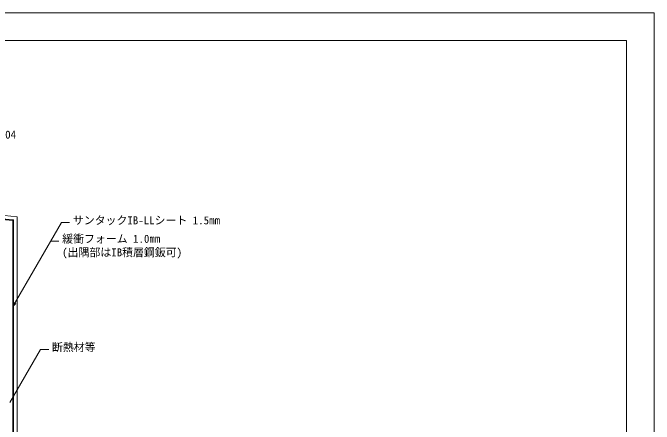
# Model space of a CAD drawing. Units: millimetres, scale not verified. Extents: x -840 to 840, y -594 to 594.
# Drawn here: x -85 to 840, y 0 to 594 of the extents above; entities that cross this region are included whole.
import ezdxf
from ezdxf.enums import TextEntityAlignment as Align

# ---------------------------------------------------------------- set-up
doc = ezdxf.new("R2010")
doc.units = ezdxf.units.MM
doc.header["$LTSCALE"] = 2
for name, color, linetype, lineweight in [('0-0_輪郭線', 2, 'Continuous', 9), ('0-1_図面枠', 7, 'Continuous', 9), ('0-2_文字', 5, 'Continuous', 9), ('0-6_寸法線', 7, 'Continuous', 9), ('0-9_IBｼｰﾄ', 7, 'Continuous', 9), ('0-F_緩衝フォーム', 7, 'Continuous', 9)]:
    doc.layers.add(name, color=color, linetype=linetype, lineweight=lineweight)
doc.styles.add('ＭＳ ゴシック', font='')
doc.styles.get('ＭＳ ゴシック').set_extended_font_data('MS Gothic')

msp = doc.modelspace()

# ---------------------------------------------------------------- linework, layer by layer
at = {"layer": '0-0_輪郭線'}
msp.add_lwpolyline([(800, 554), (-800, 554), (-800, -554), (800, -554)], close=True, dxfattribs=at)
at = {"layer": '0-1_図面枠'}
msp.add_lwpolyline([(840, -594), (840, 594), (-840, 594), (-840, -594)], close=True, dxfattribs=at)
at = {"layer": '0-6_寸法線'}
for p, q in [((-30.49, 264.494), (-18.49, 264.494)), ((-89.365, 31.487), (-45.22, 107.948)), ((-45.22, 107.948), (-33.22, 107.948))]:
    msp.add_line(p, q, dxfattribs=at)
for points in [[(-85.031, 170.024), (-15.093, 291.162), (-3.093, 291.162)], [(-80.789, 174.267), (-85.031, 170.024), (-83.479, 175.82)]]:
    msp.add_lwpolyline(points, dxfattribs=at)
at = {"layer": '0-9_IBｼｰﾄ'}
for p, q in [((-84.031, 294.891), (-309.299, 317.417)), ((-79.031, 299.416), (-307.468, 322.259)), ((-79.031, -254.612), (-79.031, 299.416)), ((-84.031, -256.432), (-84.031, 294.891))]:
    msp.add_line(p, q, dxfattribs=at)
at = {"layer": '0-F_緩衝フォーム'}
msp.add_line((-85.031, 293.986), (-318.137, 317.296), dxfattribs=at)
msp.add_lwpolyline([(-85.031, 293.986), (-85.031, -278.603), (420.635, -278.603)], dxfattribs=at)

# ---------------------------------------------------------------- texts
at = {"layer": '0-2_文字', "color": 7, "style": 'ＭＳ ゴシック'}
for s, p in [('サンタックシーラーTM-104', (-269.183, 408.925)), ('サンタックIB-LLシート 1.5㎜', (1.447, 285.103)), ('緩衝フォーム 1.0㎜', (-13.95, 258.435)), ('(出隅部はIB積層鋼鈑可)', (-13.95, 238.843)), ('断熱材等', (-28.68, 101.889))]:
    msp.add_text(s, height=11.54, dxfattribs=at).set_placement(p, align=Align.BOTTOM_LEFT)

doc.saveas('drawing.dxf')
